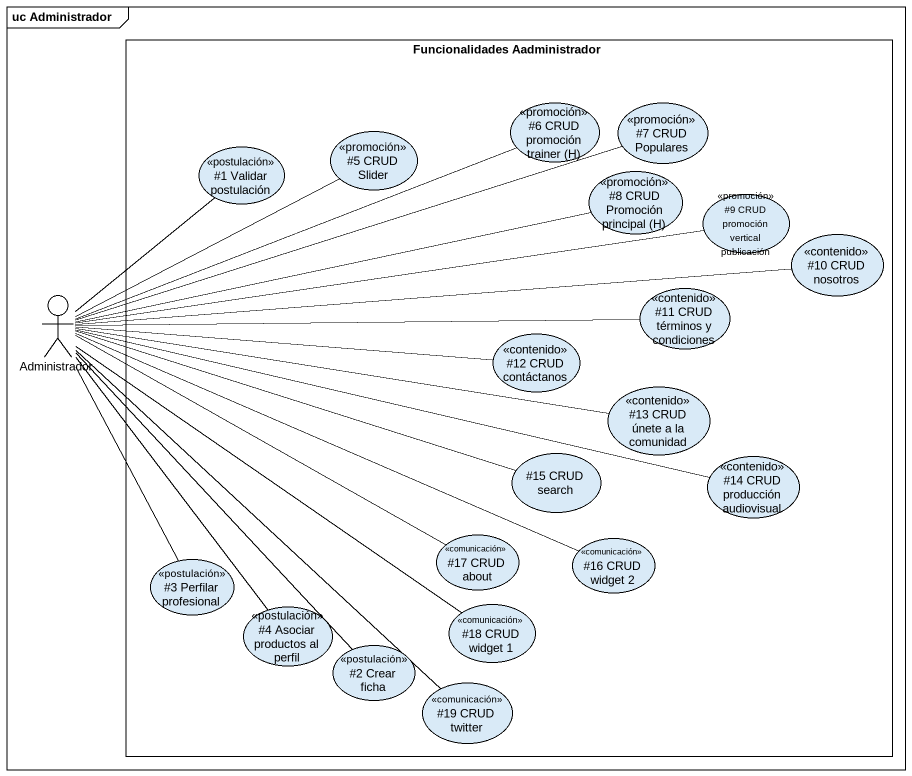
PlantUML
@startuml
mainframe uc Administrador
rectangle "Funcionalidades Aadministrador" as Funcionalidades {
  usecase "#5 CRUD Slider" as u5_CRUD_Slider <<promoción>>
  usecase "#6 CRUD promoción trainer (H)" as u6_CRUD_promoción_trainer_H <<promoción>>
  usecase "#7 CRUD Populares" as u7_CRUD_Populares <<promoción>>
  usecase "#1 Validar postulación" as u1_Validar_postulación <<postulación>>
  usecase "#8 CRUD Promoción principal (H)" as u8_CRUD_Promoción_principal_H <<promoción>>
  usecase "#9 CRUD promoción vertical publicación" as u9_CRUD_promoción_vertical <<promoción>>
  usecase "#10 CRUD nosotros" as u10_CRUD_nosotros <<contenido>>
  usecase "#11 CRUD términos y condiciones" as u11_CRUD_términos_y <<contenido>>
  usecase "#12 CRUD contáctanos" as u12_CRUD_contáctanos <<contenido>>
  usecase "#13 CRUD únete a la comunidad" as u13_CRUD_únete_a_la_comunidad <<contenido>>
  usecase "#15 CRUD search" as u15_CRUD_search
  usecase "#14 CRUD producción audiovisual" as u14_CRUD_producción <<contenido>>
  usecase "#17 CRUD about" as u17_CRUD_about <<comunicación>>
  usecase "#16 CRUD widget 2" as u16_CRUD_widget_2 <<comunicación>>
  usecase "#3 Perfilar profesional" as u3_Perfilar_profesional <<postulación>>
  usecase "#4 Asociar productos al perfil" as u4_Asociar_productos_al <<postulación>>
  usecase "#18 CRUD widget 1" as u18_CRUD_widget_1 <<comunicación>>
  usecase "#2 Crear ficha" as u2_Crear_ficha <<postulación>>
  usecase "#19 CRUD twitter" as u19_CRUD_twitter <<comunicación>>
}
actor Administrador
Administrador -right- u5_CRUD_Slider
Administrador -right- u6_CRUD_promoción_trainer_H
Administrador -right- u7_CRUD_Populares
Administrador -up- u1_Validar_postulación
Administrador -right- u8_CRUD_Promoción_principal_H
Administrador -right- u9_CRUD_promoción_vertical
Administrador -right- u10_CRUD_nosotros
Administrador -right- u11_CRUD_términos_y
Administrador -right- u12_CRUD_contáctanos
Administrador -right- u13_CRUD_únete_a_la_comunidad
Administrador -right- u15_CRUD_search
Administrador -right- u14_CRUD_producción
Administrador -right- u17_CRUD_about
Administrador -right- u16_CRUD_widget_2
Administrador -- u3_Perfilar_profesional
Administrador -- u4_Asociar_productos_al
Administrador -- u18_CRUD_widget_1
Administrador -- u2_Crear_ficha
Administrador -- u19_CRUD_twitter
@enduml
